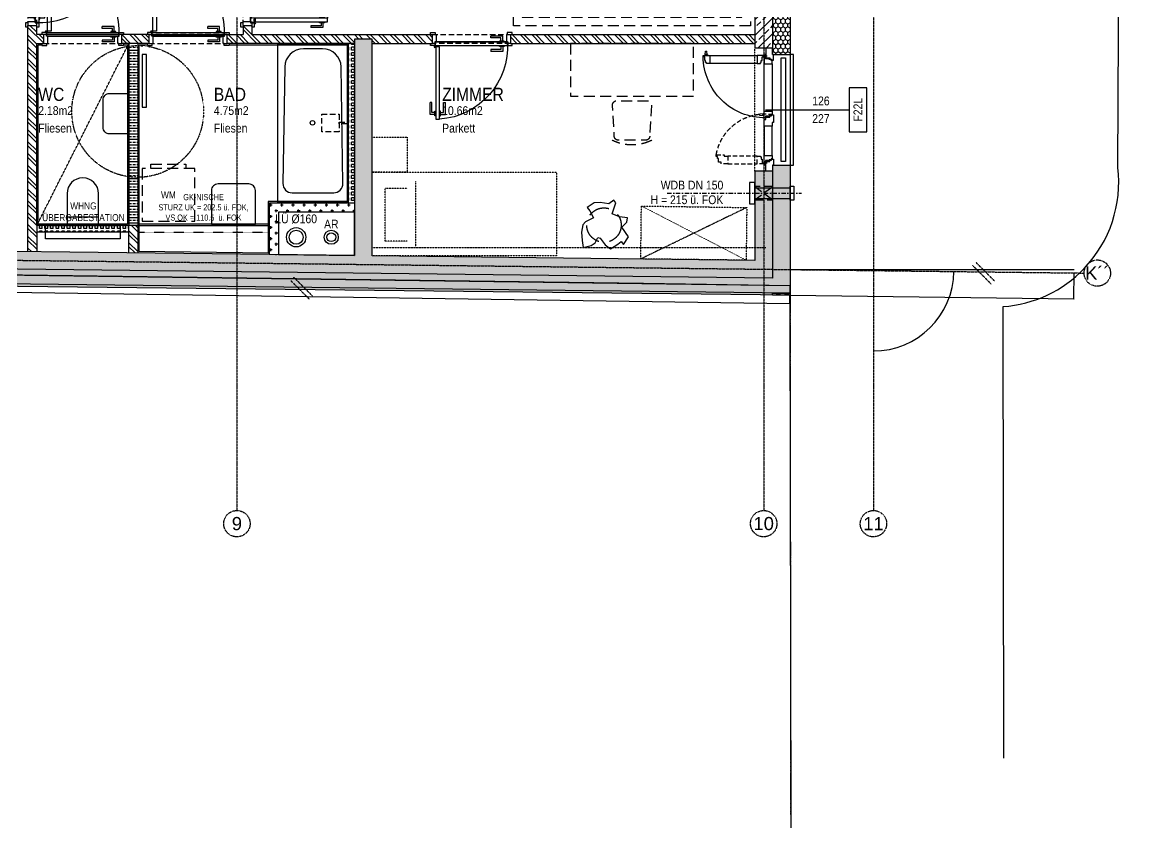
# Model space of a CAD drawing. Header units: millimetres. Extents: x -1798295 to -1733564, y -52013 to 52701.
# Drawn here: x -1747186 to -1734394, y -32224 to -22908 of the extents above; entities that cross this region are included whole.
import ezdxf
from ezdxf.enums import TextEntityAlignment as Align

# ---------------------------------------------------------------- set-up
doc = ezdxf.new("R2010")
doc.units = ezdxf.units.MM
for name, pattern in [('HIDDEN', [0.375, 0.25, -0.125]), ('HIDDEN2', [0.1875, 0.125, -0.0625]), ('STRICHPUNKT', [1, 0.5, -0.25, 0, -0.25])]:
    doc.linetypes.add(name, pattern=pattern)
for name, color, linetype in [('00_HLP---------M0', 6, 'Continuous'), ('00_HLP-G00-L03-M0', 6, 'Continuous'), ('01-ANS-G00-L03-M0', 8, 'Continuous'), ('01-BFL-G00-L03-M0', 10, 'Continuous'), ('01-TXT---------M0', 1, 'Continuous'), ('01-TXT---------PP', 1, 'Continuous'), ('01-TXT-G00-L03-M0', 1, 'Continuous'), ('02-ABB-G00-L03-M0', 50, 'Continuous'), ('02-ANS-G00-L03-M0', 8, 'Continuous'), ('02-AXO-G00-L03-M0', 8, 'STRICHPUNKT'), ('02-DIM-G00-L03-ACHSEN', 8, 'Continuous'), ('02-FIL-G00-L03-LILA', 223, 'Continuous'), ('02-FIL-G00-L03-ORANGE', 40, 'Continuous'), ('02-FIL-G00-L03-STB', 8, 'Continuous'), ('02-FLI-G00-L03-M0', 141, 'Continuous'), ('02-HID---------M0', 8, 'HIDDEN2'), ('02-HID-G00-L03-M0', 8, 'HIDDEN2'), ('02-TWA---------M0', 4, 'Continuous'), ('02-TWA-G00-L03-M0', 4, 'Continuous'), ('02-TWB-G00-L03-M0', 5, 'Continuous'), ('02-WDA---------M0', 8, 'Continuous'), ('02-WDA-G00-L03-M0', 8, 'Continuous'), ('02-ZWA---------M0', 2, 'Continuous'), ('02-ZWA-G00-L03-M0', 2, 'Continuous'), ('03-ANS-G00-L03-M0', 8, 'Continuous'), ('03-HID-G00-L03-M0', 8, 'HIDDEN2'), ('03-SYM-G00-L03-M0', 8, 'Continuous'), ('04-HLP---------M0', 8, 'HIDDEN2'), ('04-STO---------M0', 1, 'Continuous'), ('04-SYM---------EP', 8, 'Continuous'), ('04-SYM-G00-L03-EP', 8, 'Continuous'), ('04-TXT---------EP', 8, 'Continuous'), ('04-TXT-G00-L03-M0', 8, 'Continuous'), ('04-TXT-G00-L03-POS', 8, 'Continuous'), ('05-STO--------M0', 1, 'Continuous'), ('05-SYM---------M0', 8, 'Continuous'), ('05-SYM--------M0', 8, 'Continuous'), ('05-SYM-G00-L03-M0', 8, 'Continuous'), ('05-TXT---------PP', 8, 'Continuous'), ('07-BAR-G00-L03-M0', 8, 'HIDDEN2'), ('07-SAN---------M0', 8, 'Continuous'), ('07-SAN-G00-L03-FBHZG-EVERT', 8, 'Continuous'), ('07-SAN-G00-L03-M0', 8, 'Continuous'), ('07-SYM-G00-L03-M0', 8, 'STRICHPUNKT'), ('07_MOB-G00-L03-M0', 6, 'HIDDEN2'), ('09-SYM-G00-L03-GEHSTEIG', 8, 'Continuous'), ('09-VER-G00-L03-DÄMMUNG', 3, 'Continuous'), ('09-VER-G00-L03-GRUNDSTÜCKSGRENZE', 161, 'Continuous')]:
    doc.layers.add(name, color=color, linetype=linetype)
doc.styles.add('ARIAL', font='arial.ttf', dxfattribs={"width": 0.85})
doc.styles.get("Standard").update_dxf_attribs({"font": 'arial.ttf'})
doc.dimstyles.new('pp chromy&schneider', dxfattribs={"dimscale": 0.005, "dimtxt": 25, "dimasz": 10, "dimexe": 0, "dimexo": 0, "dimgap": 5, "dimtad": 1, "dimdec": 1, "dimlfac": 100, "dimrnd": 0.1, "dimzin": 9, "dimdsep": 46, "dimtxsty": 'ARIAL', "dimblk": 'c&s kote', "dimcen": 0, "dimse1": 1, "dimse2": 1, "dimclrd": 8, "dimclrt": 8, "dimadec": 0, "dimazin": 0, "dimtfac": 0.75, "dimtdec": 1, "dimtix": 1, "dimtmove": 2, "dimatfit": 0, "dimldrblk": 'NONE', "dimfxl": 1, "dimtolj": 1, "dimlwd": -1, "dimarcsym": 0})
pattern_1 = [(44.70755, (-1820439.01, -33596.34), (-89.34302, 90.25976), []), (44.70755, (-1820349.2, -33596.8), (-89.34302, 90.25976), [63.5, -31.75])]
pattern_2 = [(135, (-1823605.96, -55861.87), (-67.35192, -67.35192), []), (135, (-1823605.96, -55816.97), (-67.35192, -67.35192), [])]
pattern_3 = [(90, (-1823605.963, -55861.873), (-31.75, -4e-07), [31.75, -31.75]), (180, (-1823605.963, -55861.873), (4e-07, -31.75), [31.75, -31.75])]
pattern_4 = [(90, (-1708605.964, -10861.872), (-27.4963, 47.625), [31.75, -63.5]), (210, (-1708605.964, -10861.872), (-27.49631, -47.624995), [31.75, -63.5]), (150, (-1708605.964, -10861.872), (-54.99261, 5e-06), [-63.5, 31.75])]

# ---------------------------------------------------------------- blocks, each defined once
blk = doc.blocks.new('TÜR-80_10er-WAND')
at = {"layer": '00_HLP---------M0'}
blk.add_lwpolyline([(0.411, -0.025), (-0.411, -0.025), (-0.411, -0.025), (-0.411, 0.017), (0.411, 0.017)], close=True, dxfattribs=at)
for points in [[(0.4, 0.017), (-0.4, 0.017)], [(-0.375, 0.017), (-0.375, 0.027), (-0.32, 0.027), (-0.32, 0.017)], [(-0.357, 0.027), (-0.357, 0.083), (-0.222, 0.083)], [(-0.337, 0.027), (-0.337, 0.063), (-0.222, 0.063)], [(-0.222, 0.063), (-0.222, 0.083)], [(-0.375, -0.025), (-0.375, -0.035), (-0.32, -0.035), (-0.32, -0.025)], [(-0.357, -0.035), (-0.357, -0.091), (-0.222, -0.091)], [(-0.337, -0.035), (-0.337, -0.071), (-0.222, -0.071)], [(-0.222, -0.071), (-0.222, -0.091)]]:
    blk.add_lwpolyline(points, dxfattribs=at)
at = {"layer": '02-HID---------M0', "ltscale": 0.5}
for points in [[(0.445, 0.1), (-0.445, 0.1)], [(-0.445, 0), (0.445, 0)]]:
    blk.add_lwpolyline(points, dxfattribs=at)
at = {"layer": '02-ZWA---------M0'}
for points in [[(-0.445, 0.1), (-0.445, 0)], [(0.445, 0.1), (0.445, 0)]]:
    blk.add_lwpolyline(points, dxfattribs=at)
at = {"layer": '05-STO--------M0'}
for points in [[(-0.465, 0.1), (-0.465, 0.125), (-0.41, 0.125), (-0.41, 0.1), (-0.4, 0.1), (-0.4, 0.017), (-0.415, 0.017), (-0.415, -0.025), (-0.465, -0.025), (-0.465, 0)], [(0.465, 0.1), (0.465, 0.125), (0.41, 0.125), (0.41, 0.1), (0.4, 0.1), (0.4, 0.017), (0.415, 0.017), (0.415, -0.025), (0.465, -0.025), (0.465, 0)]]:
    blk.add_lwpolyline(points, dxfattribs=at)
at = {"layer": '05-SYM---------M0'}
for points in [[(0.352, -0.808), (0.296, -0.808), (0.296, -0.673)], [(0.316, -0.673), (0.296, -0.673)], [(0.352, -0.788), (0.316, -0.788), (0.316, -0.673)], [(0.414, -0.808), (0.47, -0.808), (0.47, -0.673)], [(0.414, -0.788), (0.45, -0.788), (0.45, -0.673)], [(0.45, -0.673), (0.47, -0.673)], [(0.362, -0.826), (0.352, -0.826), (0.352, -0.771), (0.362, -0.771)], [(0.404, -0.826), (0.414, -0.826), (0.414, -0.771), (0.404, -0.771)]]:
    blk.add_lwpolyline(points, dxfattribs=at)
at = {"layer": '05-SYM--------M0'}
blk.add_lwpolyline([(0.404, -0.039), (0.404, -0.862), (0.404, -0.862), (0.362, -0.862), (0.362, -0.039)], close=True, dxfattribs=at)
for points in [[(0.41, -0.036), (0.42, -0.036)], [(0.415, -0.031), (0.415, -0.041)]]:
    blk.add_lwpolyline(points, dxfattribs=at)
blk.add_circle((0.415, -0.036), 0.01, dxfattribs=at)
blk.add_arc((0.415, -0.036), 0.828, 176.3309, 266.3309, dxfattribs=at)
blk = doc.blocks.new('01-SQM')
at = {"layer": '01-TXT---------M0', "color": 1, "style": 'ARIAL', "width": 0.85}
blk.add_attdef('ROOM', (0, 0), '', height=0.15, dxfattribs=at)
blk.add_attdef('AREA', text='', height=0.1, dxfattribs=at).set_placement((0, -0.06), align=Align.TOP_LEFT)
at = {"layer": '01-TXT---------PP', "color": 1, "style": 'ARIAL', "width": 0.85}
blk.add_attdef('NR', text='', height=0.15, dxfattribs=at).set_placement((-0.117, 0), align=Align.RIGHT)
blk.add_attdef('FLOOR', text='', height=0.1, dxfattribs=at).set_placement((0, -0.26), align=Align.TOP_LEFT)
blk = doc.blocks.new('FENSTER_140')
at = {"layer": '02-WDA---------M0'}
for points in [[(0.07, -0.2), (0.07, -0.4)], [(1.33, -0.2), (1.33, -0.4)]]:
    blk.add_lwpolyline(points, dxfattribs=at)
at = {"layer": '04-HLP---------M0', "linetype": 'Continuous'}
for p, q in [((0.032, 0.56), (0.032, 0.548)), ((0.032, 0.554), (0.032, 0.55)), ((0.072, 0.566), (0.034, 0.562)), ((0.072, 0.542), (0.034, 0.546)), ((0.072, 0.554), (0.072, 0.566)), ((0.072, 0.566), (0.072, 0.542)), ((0.072, 0.554), (0.072, 0.542)), ((0.084, 0.568), (0.074, 0.568)), ((0.084, 0.54), (0.074, 0.54)), ((0.743, -0.107), (0.743, -0.097)), ((0.745, -0.095), (0.749, -0.057)), ((0.769, -0.095), (0.745, -0.095)), ((0.757, -0.095), (0.745, -0.095)), ((0.762, -0.055), (0.751, -0.055)), ((0.757, -0.055), (0.752, -0.055)), ((0.757, -0.095), (0.769, -0.095)), ((0.769, -0.095), (0.764, -0.057)), ((0.771, -0.107), (0.771, -0.097))]:
    blk.add_line(p, q, dxfattribs=at)
for points in [[(0.097, 0.589), (0.084, 0.589), (0.084, 0.512), (0.172, 0.512), (0.172, 0.551), (0.163, 0.551), (0.163, 0.561), (0.138, 0.561), (0.138, 0.569), (0.097, 0.569)], [(0.097, -0.101), (0.084, -0.101), (0.084, -0.024), (0.172, -0.024), (0.172, -0.063), (0.163, -0.063), (0.163, -0.073), (0.138, -0.073), (0.138, -0.081), (0.097, -0.081)]]:
    blk.add_lwpolyline(points, close=True, dxfattribs=at)
for points in [[(0.084, 0.512), (0.084, -0.024)], [(0.172, -0.024), (0.172, 0.512)]]:
    blk.add_lwpolyline(points, dxfattribs=at)
at = {"layer": '04-HLP---------M0', "linetype": 'HIDDEN2', "ltscale": 0.4}
for points in [[(1.316, 0.385), (1.299, 0.385), (1.299, 0.413), (1.254, 0.413), (1.254, 0.428), (1.234, 0.428), (1.234, 0.44), (1.213, 0.44), (1.213, 0.351), (1.228, 0.351), (1.228, 0.308), (1.316, 0.308)], [(1.303, -0.101), (1.316, -0.101), (1.316, -0.024), (1.228, -0.024), (1.228, -0.063), (1.237, -0.063), (1.237, -0.073), (1.262, -0.073), (1.262, -0.081), (1.303, -0.081)]]:
    blk.add_lwpolyline(points, close=True, dxfattribs=at)
for points in [[(1.228, -0.024), (1.228, 0.308)], [(1.316, 0.308), (1.316, -0.024)]]:
    blk.add_lwpolyline(points, dxfattribs=at)
at = {"layer": '04-HLP---------M0'}
for points in [[(0.065, -0.113), (0.115, -0.113)], [(0.09, -0.138), (0.09, -0.088)], [(1.335, -0.113), (1.285, -0.113)], [(1.31, -0.138), (1.31, -0.088)]]:
    blk.add_lwpolyline(points, dxfattribs=at)
for centre in [(0.09, -0.113), (1.31, -0.113)]:
    blk.add_circle(centre, 0.00474, dxfattribs=at)
at = {"layer": '04-HLP---------M0', "linetype": 'Continuous'}
for centre, radius, start, end in [((0.034, 0.56), 0.002, 96.3402, 180), ((0.034, 0.548), 0.002, 180, 263.6598), ((0.074, 0.566), 0.002, 90, 180), ((0.074, 0.542), 0.002, 180, 270), ((0.09, -0.113), 0.702, 359.423, 89.4236), ((0.745, -0.097), 0.002, 90, 180), ((0.751, -0.057), 0.002, 90, 173.6598), ((0.762, -0.057), 0.002, 6.3402, 90), ((0.769, -0.097), 0.002, 0, 90)]:
    blk.add_arc(centre, radius, start, end, dxfattribs=at)
at = {"layer": '04-HLP---------M0', "linetype": 'HIDDEN2', "ltscale": 0.4}
blk.add_arc((1.31, -0.113), 0.562, 99.9939, 189.9939, dxfattribs=at)
at = {"layer": '04-STO---------M0'}
for points in [[(0, -0.124), (0.11, -0.124), (0.11, -0.169), (0.125, -0.169), (0.125, -0.189), (0.137, -0.189), (0.137, -0.211), (0.07, -0.211), (0.07, -0.2), (0, -0.2)], [(0.102, -0.12), (0.102, -0.107), (0.179, -0.107), (0.179, -0.195), (0.14, -0.195), (0.14, -0.187), (0.13, -0.187), (0.13, -0.161), (0.122, -0.161), (0.122, -0.12)], [(0.792, -0.12), (0.792, -0.107), (0.715, -0.107), (0.715, -0.195), (0.754, -0.195), (0.754, -0.187), (0.764, -0.187), (0.764, -0.161), (0.772, -0.161), (0.772, -0.12)], [(0.812, -0.107), (0.812, -0.124), (0.784, -0.124), (0.784, -0.169), (0.769, -0.169), (0.769, -0.189), (0.757, -0.189), (0.757, -0.211), (0.847, -0.211), (0.847, -0.195), (0.889, -0.195), (0.889, -0.107)], [(1.298, -0.12), (1.298, -0.107), (1.221, -0.107), (1.221, -0.195), (1.26, -0.195), (1.26, -0.187), (1.27, -0.187), (1.27, -0.161), (1.278, -0.161), (1.278, -0.12)], [(1.4, -0.124), (1.29, -0.124), (1.29, -0.169), (1.275, -0.169), (1.275, -0.189), (1.263, -0.189), (1.263, -0.211), (1.33, -0.211), (1.33, -0.2), (1.4, -0.2)]]:
    blk.add_lwpolyline(points, close=True, dxfattribs=at)
at = {"layer": '04-SYM---------EP'}
for points in [[(0.715, -0.107), (0.179, -0.107)], [(0.889, -0.107), (1.221, -0.107)], [(0.179, -0.195), (0.715, -0.195)], [(1.221, -0.195), (0.889, -0.195)]]:
    blk.add_lwpolyline(points, dxfattribs=at)
blk = doc.blocks.new('04-TXT')
blk.add_line((0, 0), (0.953, 0))
at = {"layer": '04-TXT---------EP', "color": 8, "style": 'ARIAL', "width": 0.85}
blk.add_attdef('WIDTH', text='', height=0.1, dxfattribs=at).set_placement((0.632, 0.05), align=Align.CENTER)
blk.add_attdef('HEIGHT', text='', height=0.1, dxfattribs=at).set_placement((0.632, -0.05), align=Align.TOP_CENTER)
blk = doc.blocks.new('03-rar')
blk.add_circle((0, 0), 0.05)
at = {"layer": '01-TXT---------M0', "color": 8, "style": 'ARIAL', "width": 0.85}
blk.add_attdef('RR', text='', height=0.1, dxfattribs=at).set_placement((0, 0.1), align=Align.CENTER)
blk = doc.blocks.new('ECKSOFA')
blk.add_lwpolyline([(1.6, -0.2), (1.6, -0.2), (1.6, -0.2), (0.2, -0.2), (0.2, -2.7), (0.9, -2.7), (0.9, -2.8), (0.1, -2.8), (0.1, -0.1), (1.6, -0.1)], close=True)
for points in [[(1.6, -0.2), (1.7, -0.2)], [(1.7, -0.9), (1.7, -0.2)], [(0.875, -2.7), (0.875, -0.9), (1.7, -0.9)]]:
    blk.add_lwpolyline(points)
at = {"flags": 128}
blk.add_lwpolyline([(1.2, -1.225), (1.7, -1.225), (1.7, -2.225), (1.2, -2.225)], close=True, dxfattribs=at)
blk = doc.blocks.new('07-WT60')
blk.add_lwpolyline([(-0.015, 0.25), (-0.4, 0.25, 0.414214), (-0.475, 0.175), (-0.475, -0.175, 0.414214), (-0.4, -0.25), (-0.015, -0.25)], format="xyb", close=True)
blk = doc.blocks.new('07-WM')
at = {"linetype": 'HIDDEN', "ltscale": 0.5}
blk.add_lwpolyline([(0.05, -0.05), (0.05, -0.65), (0.65, -0.65), (0.65, -0.05)], close=True, dxfattribs=at)
blk.add_lwpolyline([(0.65, -0.15), (0.7, -0.15), (0.7, -0.55), (0.65, -0.55)], dxfattribs=at)
blk = doc.blocks.new('07-WC')
blk.add_lwpolyline([(-0.015, -0.18), (-0.365, -0.18, -1), (-0.365, 0.18, 0), (-0.015, 0.18), (-0.015, -0.18)], format="xyb", close=True)
blk.add_lwpolyline([(-0.095, -0.18), (-0.095, 0.18)])
blk = doc.blocks.new('07-WT-WC')
blk.add_lwpolyline([(1.005, -0.015), (1.005, -0.22, -0.414214), (0.93, -0.295), (0.62, -0.295, -0.414214), (0.545, -0.22), (0.545, -0.015)], format="xyb", close=True)
blk = doc.blocks.new('07-Badewanne')
blk.add_lwpolyline([(0, -0.8), (-1.8, -0.8), (-1.8, 0), (0, 0)], close=True)
at = {"linetype": 'HIDDEN2', "ltscale": 0.5}
for points in [[(-0.89, 0), (-0.89, -0.1), (-0.91, -0.1), (-0.91, 0)], [(-0.8, -0.1), (-0.8, -0.1), (-0.8, -0.3), (-1, -0.3), (-1, -0.1)]]:
    blk.add_lwpolyline(points, close=True, dxfattribs=at)
blk.add_lwpolyline([(-0.106, -0.637), (-0.106, -0.163, 0.418658), (-0.213, -0.058), (-1.539, -0.079, 0.409076), (-1.747, -0.291), (-1.747, -0.509, 0.409783), (-1.539, -0.721), (-0.213, -0.742, 0.419369), (-0.106, -0.637)], format="xyb", close=True)
blk.add_circle((-0.903, -0.405), 0.025)
blk = doc.blocks.new('möbel_schreibtisch')
at = {"flags": 128}
blk.add_lwpolyline([(0, -0.1), (-0.6, -0.1), (-0.6, 1.3), (0, 1.3)], close=True, dxfattribs=at)
blk.add_lwpolyline([(-1.056, 0.802, 0.39805), (-1.103, 0.752), (-1.103, 0.447, 0.39805), (-1.056, 0.397), (-0.706, 0.377, 0.430564), (-0.653, 0.427), (-0.653, 0.772, 0.430564), (-0.706, 0.822)], format="xyb", close=True, dxfattribs=at)
blk.add_arc((-0.653, 0.599), 0.503, 153.4349, 206.5651)
blk = doc.blocks.new('ZIMMERPFLANZE')
blk.add_lwpolyline([(-11.7366, -9.202), (-11.7751, -9.238), (-11.7495, -9.3013), (-11.7859, -9.3233), (-11.7943, -9.3461), (-11.751, -9.3631), (-11.7126, -9.3893), (-11.7486, -9.447), (-11.7402, -9.4662), (-11.7078, -9.4506), (-11.6609, -9.4698), (-11.626, -9.477), (-11.5804, -9.4602), (-11.5912, -9.4362), (-11.602, -9.3917), (-11.5527, -9.3809), (-11.5335, -9.3677), (-11.5155, -9.3281), (-11.5083, -9.2788), (-11.5035, -9.238), (-11.5515, -9.2392), (-11.578, -9.2488), (-11.6008, -9.2764), (-11.6116, -9.268), (-11.6309, -9.2236), (-11.6573, -9.1936), (-11.7042, -9.2116), (-11.727, -9.2224), (-11.7366, -9.202)])
blk.add_circle((-11.6518, -9.3375), 0.1)
blk = doc.blocks.new('WANDLÜFER')
at = {"layer": '02-TWA---------M0', "linetype": 'HIDDEN2', "ltscale": 0.75}
for points in [[(0.075, 0), (0.075, -0.2), (-0.075, -0.2), (-0.075, 0), (0.075, 0)], [(-0.075, 0), (0.075, -0.2)], [(0.075, 0), (-0.075, -0.2)]]:
    blk.add_lwpolyline(points, dxfattribs=at)
at = {"layer": '07-SAN---------M0', "linetype": 'STRICHPUNKT', "ltscale": 0.1}
blk.add_lwpolyline([(0, 1), (0, -0.53)], dxfattribs=at)
at = {"layer": '07-SAN---------M0'}
for points in [[(0, 0), (-0.12, 0), (-0.12, 0.06), (0.12, 0.06), (0.12, 0)], [(0.08, -0.4), (-0.08, -0.4), (-0.08, -0.445), (0.08, -0.445)]]:
    blk.add_lwpolyline(points, close=True, dxfattribs=at)
for points in [[(-0.06, 0), (-0.06, -0.4)], [(0.06, 0), (0.06, -0.4)]]:
    blk.add_lwpolyline(points, dxfattribs=at)
blk = doc.blocks.new('c&s kote')
at = {"color": 8}
for p, q in [((0, -2), (0, 2)), ((0, 2), (0, -2)), ((-2, 0), (2, 0)), ((2, 0), (-2, 0))]:
    blk.add_line(p, q, dxfattribs=at)
blk.add_circle((0, 0), 0.5, dxfattribs=at)
blk = doc.blocks.new('*D276')
at = {"layer": '02-DIM-G00-L03-ACHSEN', "color": 8, "transparency": 16777216}
blk.add_line((-1735209, -26054), (-1735206, -25761), dxfattribs=at)
at = {"layer": '02-DIM-G00-L03-ACHSEN', "color": 0, "lineweight": -2, "transparency": 16777216}
blk.add_line((-1738443, -26015), (-1735209, -26054), dxfattribs=at)
at = {"layer": 'Defpoints', "color": 0, "transparency": 16777216}
for p in [(-1738440, -25722), (-1735206, -25761), (-1738443, -26015)]:
    blk.add_point(p, dxfattribs=at)
at = {"layer": '02-DIM-G00-L03-ACHSEN', "color": 8, "transparency": 16777216, "xscale": 0.05, "yscale": 0.05, "zscale": 0.05}
for p, rotation in [((-1735206, -25761), 89.31248434251171), ((-1735209, -26054), 269.3124843425116)]:
    blk.add_blockref('c&s kote', p, dxfattribs=dict(at, rotation=rotation))
at = {"layer": '02-DIM-G00-L03-ACHSEN', "color": 8, "transparency": 16777216, "insert": (-1735208, -25907), "char_height": 0.125, "attachment_point": 5, "rotation": 89.3125, "style": 'ARIAL'}
blk.add_mtext('\\A1;29332.2', dxfattribs=at)
blk = doc.blocks.new('_None')
blk = doc.blocks.new('*D277')
at = {"layer": '02-DIM-G00-L03-ACHSEN', "color": 8, "transparency": 16777216}
blk.add_arc((-1737493, 3998), 378, 0.0076, 89.9924, dxfattribs=at)
at = {"layer": 'Defpoints', "color": 0, "transparency": 16777216}
for p in [(-1737493, 6462), (-1737166, 4187), (-1768783, 3998), (-1735093, 3998), (-1737493, -28466)]:
    blk.add_point(p, dxfattribs=at)
at = {"layer": '02-DIM-G00-L03-ACHSEN', "color": 8, "transparency": 16777216, "xscale": 0.05, "yscale": 0.05, "zscale": 0.05}
for p, rotation in [((-1737493, 4376), 179.9962138351538), ((-1737115, 3998), 270.0037875515814)]:
    blk.add_blockref('c&s kote', p, dxfattribs=dict(at, rotation=rotation))
at = {"layer": '02-DIM-G00-L03-ACHSEN', "color": 8, "transparency": 16777216, "insert": (-1737226, 4266), "char_height": 0.125, "attachment_point": 5, "rotation": 315, "style": 'ARIAL'}
blk.add_mtext('\\A1;90.00°', dxfattribs=at)
blk = doc.blocks.new('*D278')
at = {"layer": '02-DIM-G00-L03-ACHSEN', "color": 8, "transparency": 16777216}
blk.add_arc((-1765663, -25395), 947, 179.3155, 269.997, dxfattribs=at)
at = {"layer": 'Defpoints', "color": 0, "transparency": 16777216}
for p in [(-1765663, 6462), (-1768706, -25359), (-1735093, -25762), (-1766487, -25862), (-1765663, -28466)]:
    blk.add_point(p, dxfattribs=at)
at = {"layer": '02-DIM-G00-L03-ACHSEN', "color": 8, "transparency": 16777216, "xscale": 0.05, "yscale": 0.05, "zscale": 0.05}
for p, rotation in [((-1766610, -25384), 89.31399766154718), ((-1765663, -26342), 359.998487369845)]:
    blk.add_blockref('c&s kote', p, dxfattribs=dict(at, rotation=rotation))
at = {"layer": '02-DIM-G00-L03-ACHSEN', "color": 8, "transparency": 16777216, "insert": (-1766337, -26060), "char_height": 0.125, "attachment_point": 5, "rotation": 314.6562, "style": 'ARIAL'}
blk.add_mtext('\\A1;90.69°', dxfattribs=at)
blk = doc.blocks.new('*D279')
at = {"layer": '02-DIM-G00-L03-ACHSEN', "color": 8, "transparency": 16777216}
blk.add_arc((-1737493, -25733), 916, 270.0031, 359.3094, dxfattribs=at)
at = {"layer": 'Defpoints', "color": 0, "transparency": 16777216}
for p in [(-1737493, 6462), (-1768706, -25359), (-1735093, -25762), (-1737038, -26529), (-1737493, -28466)]:
    blk.add_point(p, dxfattribs=at)
at = {"layer": '02-DIM-G00-L03-ACHSEN', "color": 8, "transparency": 16777216, "xscale": 0.05, "yscale": 0.05, "zscale": 0.05}
for p, rotation in [((-1736577, -25744), 89.31092105198894), ((-1737493, -26650), 180.0015639796901)]:
    blk.add_blockref('c&s kote', p, dxfattribs=dict(at, rotation=rotation))
at = {"layer": '02-DIM-G00-L03-ACHSEN', "color": 8, "transparency": 16777216, "insert": (-1736849, -26385), "char_height": 0.125, "attachment_point": 5, "rotation": 44.6562, "style": 'ARIAL'}
blk.add_mtext('\\A1;89.31°', dxfattribs=at)
blk = doc.blocks.new('türachse&qualität')
at = {"layer": '05-SYM---------M0'}
blk.add_line((-0.4, 0), (-0.4, 0), dxfattribs=at)
at = {"layer": '05-TXT---------PP'}
blk.add_lwpolyline([(-0.5, -0.25), (-0.5, 0.25), (-0.7, 0.25), (-0.7, -0.25)], close=True, dxfattribs=at)
at = {"layer": '05-TXT---------PP', "color": 8, "style": 'ARIAL', "text_generation_flag": 6, "width": 0.85}
blk.add_attdef('POS.NR.', text='', height=0.1, rotation=270, dxfattribs=at).set_placement((-0.653, -0.011), align=Align.TOP_CENTER)

msp = doc.modelspace()

# ---------------------------------------------------------------- hatches: boundary and pattern name
at = {"layer": '02-FIL-G00-L03-LILA', "true_color": 0x636466}
h = msp.add_hatch(dxfattribs=at)
h.set_pattern_fill('HONEY', color=251, scale=10, angle=107.04654197, style=0)
h.set_pattern_definition(pattern_4)
h.paths.add_polyline_path([(-1738643.0595, -21361.8721), (-1738643.0595, -21431.8721), (-1738643.0592, -21431.8721), (-1738643.3322, -23201.8721), (-1738643.3322, -23271.873), (-1738443.3322, -23271.873), (-1738443.0595, -21361.8721)])
h = msp.add_hatch(dxfattribs=at)
h.set_pattern_fill('HONEY', color=251, scale=10, angle=107.04654197, style=0)
h.set_pattern_definition(pattern_4)
h.paths.add_polyline_path([(-1750743.3322, -25674.26), (-1750943.3322, -25841.8722), (-1738443.3322, -25991.8721), (-1738443.3322, -24531.873), (-1738643.3322, -24531.873), (-1738643.3322, -24601.8721), (-1738643.2884, -24601.8721), (-1738643.3334, -25819.4598)])
h = msp.add_hatch(dxfattribs=at)
h.set_pattern_fill('HONEY', color=251, scale=10, angle=107.04654197, style=0)
h.set_pattern_definition([(7e-07, (-1708605.963, -55861.872), (47.625, 27.4963), [31.75, -63.5]), (120, (-1708605.963, -55861.872), (-47.624995, 27.49631), [31.75, -63.5]), (60, (-1708605.963, -55861.872), (5e-06, 54.99261), [-63.5, 31.75])])
h.paths.add_polyline_path([(-1738643.3362, -26012.9155), (-1738643.3362, -25989.472), (-1749499.3313, -25859.2002), (-1749499.3312, -25889.1209)])
h = msp.add_hatch(dxfattribs=at)
h.set_pattern_fill('HONEY', color=251, scale=10, angle=107.04654197, style=0)
h.set_pattern_definition([(0.142304, (-1768365.036, 14923.802), (47.556561, 27.6145), [31.75, -63.5]), (120.142304, (-1768365.036, 14923.802), (-47.69314, 27.37794), [31.75, -63.5]), (60.142304, (-1768365.036, 14923.802), (-0.136578, 54.99244), [-63.5, 31.75])])
h.paths.add_polyline_path([(-1738443.3322, -25991.8721), (-1738443.3362, -26015.1962), (-1738643.3362, -26012.9155), (-1738643.3362, -25989.472)])
at = {"layer": '02-FIL-G00-L03-ORANGE', "true_color": 0x636466}
h = msp.add_hatch(dxfattribs=at)
h.set_pattern_fill('ANSI32', color=251, scale=10, angle=197.04654197, style=0)
h.set_pattern_definition(pattern_2)
h.paths.add_polyline_path([(-1746943.3322, -23046.8722), (-1747023.3322, -23046.8722), (-1747023.3322, -22941.8722), (-1747123.3322, -22941.8722), (-1747123.3322, -25221.8722), (-1747023.3322, -25221.8722), (-1747023.3322, -23146.8722), (-1746943.3322, -23146.8722)])
h = msp.add_hatch(dxfattribs=at)
h.set_pattern_fill('ANSI32', color=251, scale=10, angle=197.04654197, style=0)
h.set_pattern_definition(pattern_2)
h.paths.add_polyline_path([(-1743403.3322, -23096.8722), (-1743203.3322, -23096.8722), (-1743203.3395, -23146.8722), (-1742518.3322, -23146.8721), (-1742518.3322, -23046.8721), (-1744573.3322, -23046.8722), (-1744573.3322, -22941.8722), (-1744673.3322, -22941.8722), (-1744673.3322, -23046.8722), (-1744853.3322, -23046.8722), (-1744853.3322, -23146.8722), (-1743403.3322, -23146.8722)])
h = msp.add_hatch(dxfattribs=at)
h.set_pattern_fill('ANSI32', color=251, scale=10, angle=197.04654197, style=0)
h.set_pattern_definition(pattern_2)
h.paths.add_polyline_path([(-1745743.3322, -23046.8722), (-1746053.3322, -23046.8722), (-1746053.3322, -23146.8722), (-1745743.3322, -23146.8722)])
h = msp.add_hatch(dxfattribs=at)
h.set_pattern_fill('SQUARE', color=251, scale=10, angle=197.04654197, style=0)
h.set_pattern_definition(pattern_3)
h.paths.add_polyline_path([(-1743403.3322, -23146.8722), (-1743473.3322, -23146.8722), (-1743473.3322, -24956.8722), (-1743403.3322, -24956.8722)])
h = msp.add_hatch(dxfattribs=at)
h.set_pattern_fill('ANSI32', color=251, scale=10, angle=197.04654197, style=0)
h.set_pattern_definition(pattern_2)
h.paths.add_polyline_path([(-1738843.3237, -23146.8721), (-1738843.3083, -23046.8721), (-1741628.3322, -23046.8721), (-1741628.3322, -23146.8721)])
h = msp.add_hatch(dxfattribs=at)
h.set_pattern_fill('BRASS', color=251, scale=10, angle=107.04654197, style=0)
h.set_pattern_definition([(7e-07, (-1823605.963, -55861.87), (-8e-07, 63.5), []), (7e-07, (-1823605.963, -55830.12), (-8e-07, 63.5), [31.75, -15.875])])
h.paths.add_polyline_path([(-1745873.3322, -23171.8722), (-1745973.3322, -23171.8722), (-1745973.3322, -25221.8722), (-1745873.3322, -25221.8722)])
h = msp.add_hatch(dxfattribs=at)
h.set_pattern_fill('CROSS', color=251, scale=10, angle=197.04654197, style=0)
h.set_pattern_definition([(90, (-1823605.963, -55866.87), (-63.5, 63.5), [31.75, -95.25]), (180, (-1823590.09, -55851), (-63.5, -63.5), [31.75, -95.25])])
h.paths.add_polyline_path([(-1743403.3322, -24961.8722), (-1744373.3322, -24961.8722), (-1744373.3322, -25555.6855), (-1744268.3322, -25556.9455), (-1744268.3322, -25066.8722), (-1743403.3322, -25066.8722)])
h = msp.add_hatch(dxfattribs=at)
h.set_pattern_fill('ANSI32', color=251, scale=10, angle=197.04654197, style=0)
h.set_pattern_definition(pattern_2)
h.paths.add_polyline_path([(-1747123.3322, -25221.8722), (-1747123.3322, -25517.6856), (-1747023.3322, -25518.8855), (-1747023.3322, -25221.8722)])
h = msp.add_hatch(dxfattribs=at)
h.set_pattern_fill('SQUARE', color=251, scale=10, angle=197.04654197, style=0)
h.set_pattern_definition(pattern_3)
h.paths.add_polyline_path([(-1747023.3322, -25296.8722), (-1745973.3322, -25296.8722), (-1745973.3322, -25221.8722), (-1747023.3322, -25221.8722)])
h = msp.add_hatch(dxfattribs=at)
h.set_pattern_fill('ANSI32', color=251, scale=10, angle=197.04654197, style=0)
h.set_pattern_definition(pattern_2)
h.paths.add_polyline_path([(-1745873.3322, -25221.8722), (-1745973.3322, -25221.8722), (-1745973.3322, -25531.4855), (-1745873.3322, -25532.6855)])
at = {"layer": '02-FIL-G00-L03-STB', "true_color": 0x636466}
h = msp.add_hatch(dxfattribs=at)
h.set_pattern_fill('ANSI33', color=251, scale=20, angle=107.04654197, style=0)
h.set_pattern_definition(pattern_1)
h.paths.add_polyline_path([(-1738643.0592, -21431.8721), (-1738723.0595, -21431.8721), (-1738843.0595, -21431.8721), (-1738843.3322, -23201.8721), (-1738643.3322, -23201.8721)])
h = msp.add_hatch(dxfattribs=at)
h.set_pattern_fill('ANSI33', color=251, scale=20, angle=107.04654197, style=0)
h.set_pattern_definition(pattern_1)
h.paths.add_polyline_path([(-1738643.2884, -24601.873), (-1738723.3322, -24601.873), (-1738723.3322, -24601.8721), (-1738843.2884, -24601.8721), (-1738843.3337, -25617.0454), (-1743203.6922, -25564.7212), (-1743203.3322, -23096.8722), (-1743403.3322, -23096.8722), (-1743403.3322, -25562.3255), (-1750543.3322, -25476.6456), (-1750543.3322, -24471.8722), (-1750743.3322, -24471.8722), (-1750743.3322, -25674.26), (-1738643.3334, -25819.4598)])

# ---------------------------------------------------------------- linework, layer by layer
at = {"layer": '00_HLP-G00-L03-M0', "color": 251, "linetype": 'HIDDEN', "true_color": 0x636466}
msp.add_lwpolyline([(-1743203.3322, -25471.8721), (-1738718.1671, -25471.8721)], dxfattribs=at)
at = {"layer": '00_HLP-G00-L03-M0', "color": 251, "true_color": 0x636466}
for centre, radius in [((-1744068.3322, -25354.4078), 110), ((-1743668.3322, -25354.4078), 80)]:
    msp.add_circle(centre, radius, dxfattribs=at)
at = {"layer": '01-ANS-G00-L03-M0', "color": 251, "true_color": 0x636466}
for points in [[(-1746053.3322, -23045.0505), (-1746943.3322, -23046.8722)], [(-1745743.3322, -23046.8722), (-1744853.3322, -23046.8722)]]:
    msp.add_lwpolyline(points, dxfattribs=at)
at = {"layer": '01-BFL-G00-L03-M0', "color": 251, "linetype": 'HIDDEN2', "ltscale": 3, "true_color": 0x636466}
msp.add_lwpolyline([(-1738143.025, 37638.4474), (-1738253.0111, 22488.6272), (-1738439.9867, 4498.6082), (-1738443.3362, -26015.1962), (-1738435.9247, -32080.2872)], dxfattribs=at)
at = {"layer": '02-ABB-G00-L03-M0', "color": 251, "true_color": 0x636466}
msp.add_lwpolyline([(-1738443.3362, -26015.1962), (-1738442.343, -25907.4864), (-1749416.3353, -25759.5161), (-1749417.7425, -25890.0513), (-1749606.4059, -25887.8537)], dxfattribs=at)
at = {"layer": '02-ANS-G00-L03-M0', "color": 251, "true_color": 0x636466}
for points in [[(-1738443.3322, -24531.873), (-1738403.3322, -24531.873), (-1738403.3322, -23271.8721), (-1738443.3322, -23271.873)], [(-1745873.3322, -25221.8722), (-1744373.3322, -25221.8722)]]:
    msp.add_lwpolyline(points, dxfattribs=at)
msp.add_lwpolyline([(-1738543.0595, -24491.8721), (-1738543.0595, -23311.8721), (-1738493.0595, -23311.8721), (-1738493.0595, -24491.8721)], close=True, dxfattribs=at)
at = {"layer": '02-AXO-G00-L03-M0', "color": 251, "true_color": 0x636466}
for points in [[(-1744743.3326, 6461.826), (-1744743.3321, -28465.6158)], [(-1738743.3341, 6461.8261), (-1738743.3337, -28465.6157)], [(-1737493.3326, 6461.8261), (-1737493.3321, -28465.6157)], [(-1768705.9637, -25358.7014), (-1735093.3322, -25762.0526)], [(-1736149.061, -25889.5962), (-1736361.193, -25677.4641)], [(-1736149.061, -25889.5962), (-1736361.193, -25677.4641)], [(-1736113.7056, -25854.2408), (-1736325.8377, -25642.1088)], [(-1736113.7056, -25854.2408), (-1736325.8377, -25642.1088)], [(-1743883.4499, -26022.2587), (-1744095.582, -25810.1267)], [(-1743883.4499, -26022.2587), (-1744095.582, -25810.1267)], [(-1743918.8053, -26057.6141), (-1744130.9373, -25845.482)], [(-1743918.8053, -26057.6141), (-1744130.9373, -25845.482)]]:
    msp.add_lwpolyline(points, dxfattribs=at)
for centre in [(-1734943.3322, -25762.0526), (-1744743.3321, -28615.6158), (-1738743.3337, -28615.6157), (-1737493.3321, -28615.6157)]:
    msp.add_circle(centre, 150, dxfattribs=at)
at = {"layer": '02-DIM-G00-L03-ACHSEN', "color": 251, "true_color": 0x636466}
msp.add_lwpolyline([(-1738443.3362, -25721.8526), (-1735205.9637, -25721.8526)], dxfattribs=at)
at = {"layer": '02-FLI-G00-L03-M0', "color": 251, "true_color": 0x636466}
for points in [[(-1746033.3322, -23161.8722), (-1745988.3322, -23161.8722), (-1745988.3322, -25206.8722), (-1747008.3322, -25206.8722), (-1747008.3322, -23161.8722), (-1746963.3322, -23161.8722)], [(-1744833.3322, -23161.8722), (-1743488.3322, -23161.8722), (-1743488.3322, -24946.8722), (-1744388.3322, -24946.8722), (-1744388.3322, -25535.5044), (-1745858.3322, -25517.8645), (-1745858.3322, -23161.8722), (-1745763.3322, -23161.8722)], [(-1744388.3322, -25206.8722), (-1745858.3322, -25206.8722)]]:
    msp.add_lwpolyline(points, dxfattribs=at)
at = {"layer": '02-HID-G00-L03-M0', "color": 251, "true_color": 0x636466}
msp.add_lwpolyline([(-1738843.2884, -24601.8721), (-1738843.3322, -23201.8721)], dxfattribs=at)
at = {"layer": '02-HID-G00-L03-M0', "color": 251, "ltscale": 0.5, "true_color": 0x636466}
for points in [[(-1738443.3322, -23271.873), (-1738443.3322, -24531.873)], [(-1745873.3322, -25296.8722), (-1744373.3322, -25296.8722)]]:
    msp.add_lwpolyline(points, dxfattribs=at)
at = {"layer": '02-TWA-G00-L03-M0', "color": 251, "true_color": 0x636466}
for points in [[(-1738843.0595, -21431.8721), (-1738843.3322, -23201.8721)], [(-1738643.0592, -21431.8721), (-1738643.3322, -23201.8721)], [(-1743203.3322, -23096.8722), (-1743403.3322, -23096.8722), (-1743403.3322, -25562.3255), (-1750543.3322, -25476.6456), (-1750543.3322, -24471.8722)], [(-1738843.2884, -24601.8721), (-1738843.3337, -25617.0454), (-1743203.6922, -25564.7212), (-1743203.3322, -23096.8722)], [(-1738643.3322, -23201.8721), (-1738843.3322, -23201.8721)], [(-1738643.2884, -24601.8721), (-1738643.3334, -25819.4598), (-1750743.3322, -25674.26), (-1750743.3322, -24471.8722)], [(-1738643.2884, -24601.8721), (-1738843.2884, -24601.8721)]]:
    msp.add_lwpolyline(points, dxfattribs=at)
at = {"layer": '02-TWB-G00-L03-M0', "color": 251, "true_color": 0x636466}
msp.add_lwpolyline([(-1749723.2488, -32223.8121), (-1749699.3313, -25946.7071), (-1738444.2426, -26108.6143), (-1738435.9247, -32080.2872)], dxfattribs=at)
at = {"layer": '02-WDA-G00-L03-M0', "color": 251, "true_color": 0x636466}
for points in [[(-1738443.0595, -21361.8721), (-1738443.3322, -23271.873)], [(-1738443.3322, -24531.873), (-1738443.3322, -25991.8721)], [(-1738443.3322, -25991.8721), (-1750943.3322, -25841.8722)]]:
    msp.add_lwpolyline(points, dxfattribs=at)
msp.add_lwpolyline([(-1738443.3322, -25991.8721), (-1738443.3362, -26015.1962), (-1738643.3362, -26012.9155), (-1738643.3362, -25989.472)], close=True, dxfattribs=at)
at = {"layer": '02-ZWA-G00-L03-M0', "color": 251, "true_color": 0x636466}
for p, q in [((-1746943.3322, -23046.8722), (-1747023.3322, -23046.8722)), ((-1747023.3322, -23146.8722), (-1746943.3322, -23146.8722)), ((-1745743.3322, -23146.8722), (-1746053.3322, -23146.8722)), ((-1745973.3322, -23146.8722), (-1745973.3322, -25221.8722)), ((-1745873.3322, -23146.8722), (-1745873.3322, -25532.6855)), ((-1743403.3322, -23146.8722), (-1744853.3322, -23146.8722)), ((-1743473.3322, -24961.8722), (-1743473.3322, -23146.8722)), ((-1744373.3322, -25550.6855), (-1744373.3322, -24961.8722)), ((-1744373.3322, -24961.8722), (-1743403.3322, -24961.8722)), ((-1743403.3322, -25066.8722), (-1744268.3322, -25066.8722)), ((-1744268.3322, -25066.8722), (-1744268.3322, -25551.9455)), ((-1745873.3322, -25221.8722), (-1747023.3322, -25221.8722)), ((-1747023.3322, -25221.8722), (-1747023.3322, -25518.8855)), ((-1745973.3322, -25296.8722), (-1747023.3322, -25296.8722)), ((-1745973.3322, -25531.7855), (-1745973.3322, -25221.8722))]:
    msp.add_line(p, q, dxfattribs=at)
for points in [[(-1747123.3322, -25517.6856), (-1747123.3322, -22941.8722)], [(-1747023.3322, -23046.8722), (-1747023.3322, -22941.8722)], [(-1744673.3322, -22941.8722), (-1744673.3322, -23046.8722)], [(-1744573.3322, -22941.8722), (-1744573.3322, -23046.8722)], [(-1747023.3322, -25221.8722), (-1747023.3322, -23146.8722)], [(-1745743.3322, -23046.8722), (-1746053.3322, -23046.8722)], [(-1744853.3322, -23046.8722), (-1744673.3322, -23046.8722)], [(-1744573.3322, -23046.8722), (-1742518.3322, -23046.8721)], [(-1743203.3322, -23146.8722), (-1742518.3322, -23146.8721)], [(-1741628.3322, -23046.8721), (-1738843.3322, -23046.8721)], [(-1741628.3322, -23146.8721), (-1738843.3322, -23146.8721)]]:
    msp.add_lwpolyline(points, dxfattribs=at)
at = {"layer": '03-ANS-G00-L03-M0', "color": 251, "true_color": 0x636466}
msp.add_lwpolyline([(-1744268.3322, -25066.8722), (-1744268.3322, -25551.9455), (-1743403.3322, -25562.3255), (-1743403.3322, -25066.8722)], close=True, dxfattribs=at)
at = {"layer": '03-HID-G00-L03-M0', "color": 251, "true_color": 0x636466}
msp.add_lwpolyline([(-1747023.3322, -25221.8722), (-1745973.3322, -23146.8722)], dxfattribs=at)
at = {"layer": '07-BAR-G00-L03-M0', "color": 251, "true_color": 0x636466}
msp.add_circle((-1745873.3322, -23921.8722), 750, dxfattribs=at)
at = {"layer": '07-SAN-G00-L03-FBHZG-EVERT', "color": 251, "true_color": 0x636466}
msp.add_lwpolyline([(-1746073.3322, -25221.8722), (-1746073.3322, -25371.8722), (-1746923.3322, -25371.8722), (-1746923.3322, -25221.8722)], close=True, dxfattribs=at)
at = {"layer": '07-SAN-G00-L03-M0', "color": 251, "true_color": 0x636466}
msp.add_lwpolyline([(-1745823.3322, -23271.8722), (-1745823.3322, -23871.8722), (-1745773.3322, -23871.8722), (-1745773.3322, -23271.8722)], close=True, dxfattribs=at)
at = {"layer": '07_MOB-G00-L03-M0', "color": 251, "true_color": 0x636466}
for points in [[(-1743203.5507, -24214.7202), (-1742803.5507, -24214.7202), (-1742803.5507, -24614.7202), (-1743203.5507, -24614.7202), (-1743203.5507, -24214.7202)], [(-1742803.6919, -25396.9212), (-1743053.6919, -25396.9212), (-1743053.6919, -24796.9212), (-1742803.6919, -24796.9212)], [(-1742703.6919, -25464.7202), (-1742703.6919, -24714.7202)], [(-1738936.3069, -25015.8865), (-1740143.2402, -25601.4463)], [(-1740136.1852, -24998.4628), (-1738943.3265, -25615.8455)]]:
    msp.add_lwpolyline(points, dxfattribs=at)
for points in [[(-1743203.6919, -24614.7202), (-1741103.6919, -24614.7202), (-1741103.6919, -25564.7202), (-1743203.6919, -25564.7202), (-1743203.6919, -24614.7202)], [(-1740136.1852, -24998.4628), (-1738936.3069, -25015.8865), (-1738943.3265, -25615.8455), (-1740143.2402, -25601.4463), (-1740136.1852, -24998.4628)]]:
    msp.add_lwpolyline(points, close=True, dxfattribs=at)
at = {"layer": '09-SYM-G00-L03-GEHSTEIG', "color": 251, "true_color": 0x636466}
msp.add_lwpolyline([(-1736006.5625, -31285.034), (-1736017.0072, -26143.9704, 0.1867442349), (-1735091.5839, -25708.2411, 0.2242789699), (-1734710.5349, -24559.3635), (-1734662.6999, -15365.8412), (-1734622.7629, -10125.0916), (-1734622.7629, -10125.0916), (-1734622.7629, -10125.0916), (-1734565.3169, -3231.39), (-1734508.1224, 5617.4323), (-1734508.1224, 5617.4323), (-1734508.1224, 5617.4323), (-1734434.2485, 19239.4449), (-1734394.1817, 25354.7547)], format="xyb", dxfattribs=at)
at = {"layer": '09-VER-G00-L03-DÄMMUNG', "color": 251, "ltscale": 1, "true_color": 0x636466}
for p, q in [((-1745195.7369, -25813.0462), (-1747997.7803, -25774.8087)), ((-1740111.3841, -25882.4288), (-1745195.7369, -25813.0462)), ((-1738442.343, -25907.4864), (-1740111.3841, -25882.4288)), ((-1738444.2426, -26108.6143), (-1738442.343, -25907.4864))]:
    msp.add_line(p, q, dxfattribs=at)
at = {"layer": '09-VER-G00-L03-GRUNDSTÜCKSGRENZE', "color": 251, "true_color": 0x636466}
msp.add_lwpolyline([(-1738443.3362, -26015.1962), (-1749606.4063, -25887.8999), (-1766101.6008, -25684.4748), (-1766009.1343, 4259.5436), (-1792927.1881, 4208.4721), (-1793057.1833, 4209.1356), (-1792974.6592, 20376.8239), (-1792964.8981, 22289.1605), (-1777971.1258, 22405.3561), (-1755608.3691, 22460.8982), (-1755726.0561, 4278.4007), (-1755591.8376, 4279.3082), (-1738443.3386, 4311.844)], close=True, dxfattribs=at)

# ---------------------------------------------------------------- block references
at = {"layer": '01-TXT-G00-L03-M0', "color": 251, "true_color": 0x636466, "xscale": 999.9999999999995, "yscale": 999.9999999999995, "zscale": 999.9999999999995}
for p, rotation, values in [((-1747005.9637, -23801.8722), 6.817988892e-07, {'ROOM': 'WC', 'AREA': '2.18m2', 'FLOOR': 'Fliesen'}), ((-1745005.9637, -23801.8722), 6.82273428e-07, {'ROOM': 'BAD', 'AREA': '4.75m2', 'FLOOR': 'Fliesen'}), ((-1742405.6827, -23801.8721), 6.86137064e-07, {'ROOM': 'ZIMMER', 'AREA': '10.66m2', 'FLOOR': 'Parkett'})]:
    msp.add_blockref('01-SQM', p, dxfattribs=dict(at, rotation=rotation)).add_auto_attribs(values)
at = {"layer": '03-SYM-G00-L03-M0', "color": 251, "true_color": 0x636466}
ref = msp.add_blockref('03-rar', (-1744068.3322, -25354.4078), dxfattribs=dict(at, xscale=1600.000000298865, yscale=1600.000000298865, zscale=1600.000000298865, rotation=6.927013867e-07))
ref.add_attrib('RR', 'LÜ %%C160', dxfattribs={"layer": '01-TXT---------M0', "color": 8, "height": 100, "rotation": 0.0000007, "style": 'ARIAL', "width": 0.85}).set_placement((-1744068.3322, -25194.4078), align=Align.CENTER)
at = {"layer": '03-SYM-G00-L03-M0', "color": 251, "true_color": 0x636466, "xscale": 999.9999999999995, "yscale": 999.9999999999995, "zscale": 999.9999999999995, "rotation": 6.927013867e-07}
msp.add_blockref('03-rar', (-1743668.3322, -25354.4078), dxfattribs=at).add_auto_attribs({'RR': 'AR'})
at = {"layer": '04-SYM-G00-L03-EP', "color": 251, "true_color": 0x636466, "xscale": -999.9999999999995, "yscale": 999.9999999999995, "zscale": 999.9999999999995, "rotation": 90.00000068831432}
msp.add_blockref('FENSTER_140', (-1738843.3322, -23201.873), dxfattribs=at)
at = {"layer": '04-TXT-G00-L03-M0', "color": 251, "true_color": 0x636466, "xscale": 999.9999999999995, "yscale": 999.9999999999995, "zscale": 999.9999999999995, "rotation": 6.575471852e-07}
msp.add_blockref('04-TXT', (-1738723.3322, -23901.873), dxfattribs=at).add_auto_attribs({'WIDTH': '126', 'HEIGHT': '227'})
at = {"layer": '04-TXT-G00-L03-POS', "color": 251, "true_color": 0x636466}
ref = msp.add_blockref('türachse&qualität', (-1738270.4062, -23901.8729), dxfattribs=dict(at, xscale=999.9999999999995, yscale=999.9999999999995, zscale=999.9999999999995, rotation=179.9999970408945))
ref.add_attrib('POS.NR.', 'F22L', dxfattribs={"layer": '05-TXT---------PP', "color": 8, "height": 100, "rotation": 89.99999704, "style": 'ARIAL', "width": 0.85}).set_placement((-1737670.4062, -23901.873), align=Align.MIDDLE_CENTER)
at = {"layer": '05-SYM-G00-L03-M0', "color": 251, "true_color": 0x636466, "yscale": 999.9999999999995, "zscale": 999.9999999999995}
for p, xscale, rotation in [((-1747023.3322, -22496.8722), 999.9999999999995, 90.00000048043474), ((-1744573.3322, -22496.8722), -999.9999999999995, 90.00000088020327), ((-1746498.3322, -23046.8722), 999.9999999999995, 180.0000005199693), ((-1745298.3322, -23046.8722), 999.9999999999995, 180.0000005199693), ((-1742073.3322, -23146.8721), -999.9999999999995, 8.443701738e-07)]:
    msp.add_blockref('TÜR-80_10er-WAND', p, dxfattribs=dict(at, xscale=xscale, rotation=rotation))
at = {"layer": '07-SAN-G00-L03-M0', "color": 251, "true_color": 0x636466, "yscale": 999.9999999999995, "zscale": 999.9999999999995}
for name, p, xscale, rotation in [('07-Badewanne', (-1743477.2424, -24954.3722), 999.9999999999995, 270.0000007089105), ('07-WT-WC', (-1745973.3322, -23171.8228), 999.9999999999995, 270.0000007397254), ('07-WM', (-1745873.3322, -25221.8722), 999.9999999999995, 90.00000068756589), ('07-WC', (-1746498.3322, -25221.8722), -999.9999999999995, 90.00000075261494), ('07-WT60', (-1744783.3322, -25221.8722), 999.9999999999995, 270.0000006899414), ('WANDLÜFER', (-1738843.2884, -24851.8721), -999.9999999999995, 90.00000067877455)]:
    msp.add_blockref(name, p, dxfattribs=dict(at, xscale=xscale, rotation=rotation))
at = {"layer": '07_MOB-G00-L03-M0', "color": 251, "true_color": 0x636466}
for name, p, xscale, yscale, zscale, rotation in [('ECKSOFA', (-1741693.3322, -23046.8721), 999.9999999999995, 999.9999999999995, 999.9999999999995, 90.00000012363093), ('möbel_schreibtisch', (-1740842.8091, -23146.8691), -999.9999999999995, 999.9999999999995, 999.9999999999995, 270.0000006776988), ('ZIMMERPFLANZE', (-1758555.6632, -48296.7423), 1959.999999999999, 1959.999999999999, 1959.999999999999, 193.3533615482426)]:
    msp.add_blockref(name, p, dxfattribs=dict(at, xscale=xscale, yscale=yscale, zscale=zscale, rotation=rotation))

# ---------------------------------------------------------------- texts
at = {"layer": '02-AXO-G00-L03-M0', "color": 251, "true_color": 0x636466, "char_height": 150, "width": 303.3, "attachment_point": 5}
for s, insert, rotation in [('{\\fArial|b0|i0|c0|p34;K´´}', (-1734943.3322, -25762.0526), 0.0000044), ('{\\fArial|b0|i0|c0|p34;9}', (-1744743.3321, -28615.6158), 0.00000069), ('{\\fArial|b0|i0|c0|p34;10}', (-1738743.3337, -28615.6157), 0.00000069), ('{\\fArial|b0|i0|c0|p34;11}', (-1737493.3321, -28615.6157), 0.00000069)]:
    msp.add_mtext(s, dxfattribs=dict(at, insert=insert, rotation=rotation))
at = {"layer": '07-SAN-G00-L03-FBHZG-EVERT', "color": 251, "true_color": 0x636466, "insert": (-1746491.5822, -25171.8722), "char_height": 80, "width": 1165, "attachment_point": 8, "rotation": 0.00000068, "style": 'ARIAL'}
msp.add_mtext('WHNG ÜBERGABESTATION', dxfattribs=at)
at = {"layer": '07-SAN-G00-L03-M0', "color": 251, "true_color": 0x636466, "insert": (-1739203.3338, -24844.3721), "char_height": 100, "width": 1538, "attachment_point": 6, "rotation": 0.00000069, "style": 'ARIAL'}
msp.add_mtext('WDB DN 150\\PH = 215 ü. FOK', dxfattribs=at)
at = {"layer": '07-SYM-G00-L03-M0', "color": 251, "linetype": 'Continuous', "true_color": 0x636466, "style": 'ARIAL'}
for s, insert, char_height, width, attachment_point, rotation in [('GK-NISCHE \\PSTURZ UK = 202.5 ü. FOK, \\PVS OK = 110.5  ü. FOK', (-1745123.3322, -24861.8722), 70, 1470, 2, 0.00000069), ('WM', (-1745523.3322, -24871.8722), 80, 505.386808, 5, 0.00000072)]:
    msp.add_mtext(s, dxfattribs=dict(at, insert=insert, char_height=char_height, width=width, attachment_point=attachment_point, rotation=rotation))

# ---------------------------------------------------------------- dimensions: what is measured, and where the dimension line sits
at = {"layer": '02-DIM-G00-L03-ACHSEN', "color": 251, "true_color": 0x636466}
for base, line1, line2, picture, middle in [((-1737165.7549, 4187.2537), ((-1768782.5963, 3998.1263), (-1735093.3325, 3998.1267)), ((-1737493.3326, 6461.8261), (-1737493.3321, -28465.6157)), '*D277', (-1737225.8037, 4265.6555)), ((-1737038.3742, -26528.5927), ((-1737493.3326, 6461.8261), (-1737493.3321, -28465.6157)), ((-1768705.9637, -25358.7014), (-1735093.3322, -25762.0526)), '*D279', (-1736849.392, -26384.9664)), ((-1766486.8046, -25861.902), ((-1765663.3326, 6461.8257), (-1765663.3321, -28465.6161)), ((-1768705.9637, -25358.7014), (-1735093.3322, -25762.0526)), '*D278', (-1766336.5652, -26060.4157))]:
    dim = msp.add_angular_dim_2l(base=base, line1=line1, line2=line2, dimstyle='pp chromy&schneider', override={"dimzin": 8, "dimadec": 2}, dxfattribs=at)
    dim.commit()
    dim.dimension.update_dxf_attribs({"geometry": picture, "text_midpoint": middle})
dim = msp.add_aligned_dim(p1=(-1738443.33619, -26015.19618), p2=(-1738439.81658, -25721.89483), distance=-3234.08574, dimstyle='pp chromy&schneider', override={"dimzin": 8, "dimse1": 0, "dimse2": 1}, dxfattribs=at)
dim.commit()
dim.dimension.update_dxf_attribs({"geometry": '*D276', "text_midpoint": (-1735207.81234, -25907.35063)})

doc.saveas('drawing.dxf')
